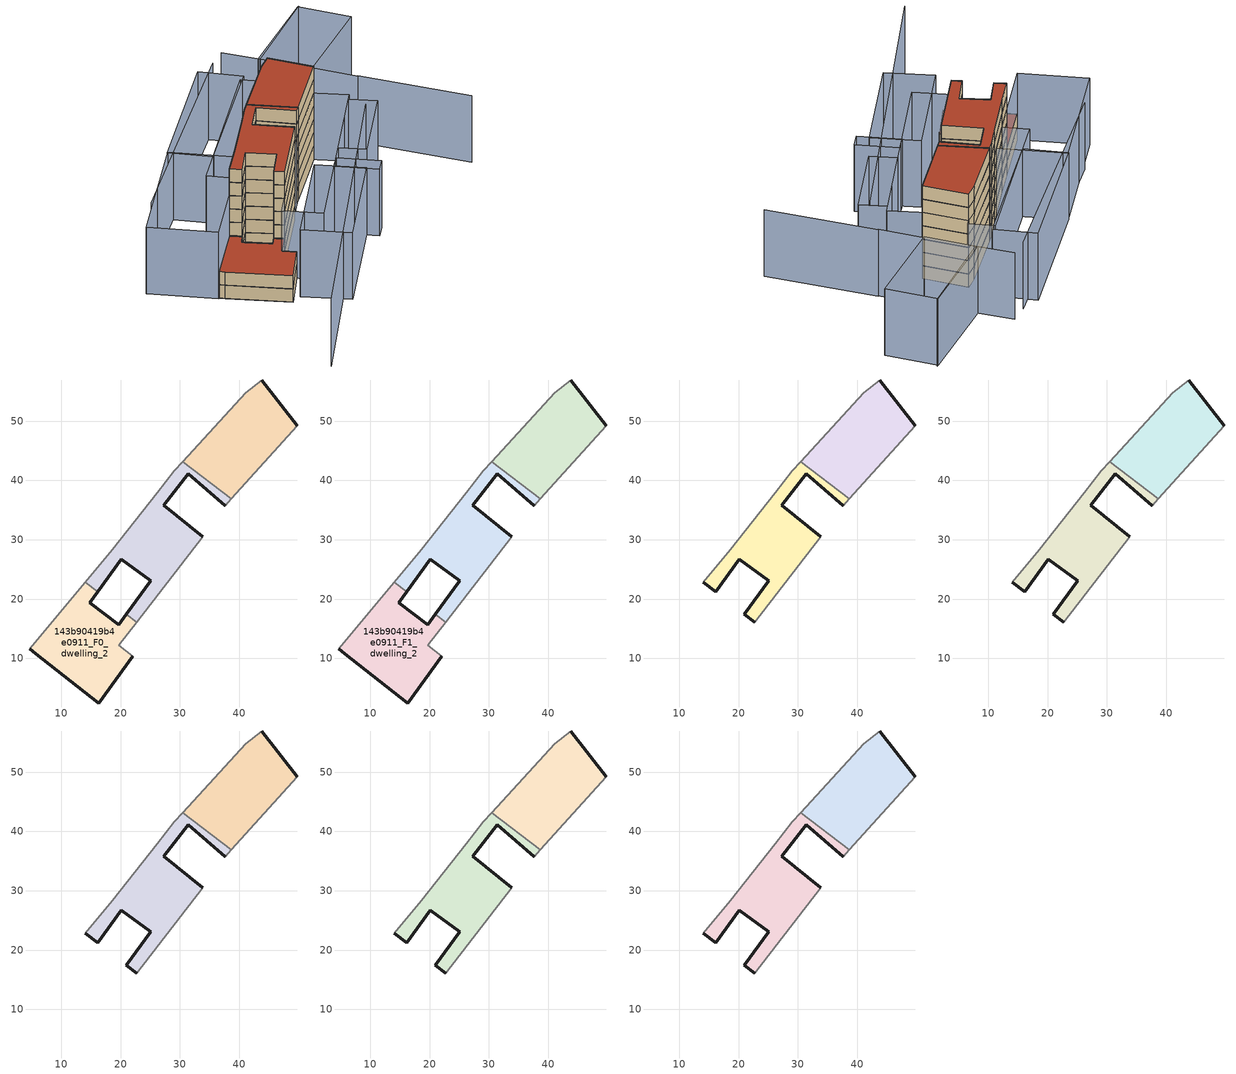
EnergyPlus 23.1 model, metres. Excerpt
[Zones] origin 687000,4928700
143b90419b4e0911_F0_dwelling_0
 floor ground (EU_floor_Construction): 38.62,36.87 49.74,49.22 43.77,56.92 41.08,54.73 30.51,43.18 z0
 wall outside (EU_wall_Construction): 43.77,56.92 49.74,49.22 z0:3
 wall adiabatic (EU_wall_Construction): 49.74,49.22 38.62,36.87 / 30.51,43.18 41.08,54.73 43.77,56.92 z0:3
 wall to 143b90419b4e0911_F0_dwelling_1 (EU_wall_Construction): 38.62,36.87 30.5,43.18 z0:3
143b90419b4e0911_F0_dwelling_1
 floor ground (EU_floor_Construction): 33.89,30.47 27.29,35.8 31.38,41.12 37.6,35.75 38.62,36.87 30.51,43.18 29.05,41.58 26.21,37.88 18.59,28.27 14.04,22.81 16.1,21.21 20.07,26.7 25.11,23.05 20.97,17.42 22.7,16.07 z0
 wall outside (EU_wall_Construction): 37.6,35.75 31.38,41.12 27.29,35.8 33.89,30.47 / 20.97,17.42 25.11,23.05 20.07,26.7 16.1,21.21 z0:3
 wall adiabatic (EU_wall_Construction): 38.62,36.87 37.6,35.75 / 33.89,30.47 22.7,16.07 / 14.04,22.81 18.59,28.27 26.21,37.88 29.05,41.58 30.51,43.18 z0:3
 wall to 143b90419b4e0911_F0_dwelling_2 (EU_wall_Construction): 22.7,16.07 20.97,17.42 / 16.1,21.21 14.04,22.81 z0:3
143b90419b4e0911_F0_dwelling_2
 floor ground (EU_floor_Construction): 16.33,2.47 22.03,10.37 19.72,12.24 22.7,16.07 20.97,17.42 19.7,15.7 14.76,19.35 16.1,21.21 14.04,22.81 4.71,11.59 5.69,10.75 z0
 wall outside (EU_wall_Construction): 16.1,21.21 14.76,19.35 19.7,15.7 20.97,17.42 / 22.03,10.37 16.33,2.47 5.69,10.75 4.71,11.59 z0:3
 wall adiabatic (EU_wall_Construction): 4.71,11.59 14.04,22.81 / 22.7,16.07 19.72,12.24 22.03,10.37 z0:3
143b90419b4e0911_F1_dwelling_0
 floor to 143b90419b4e0911_F0_dwelling_0 (EU_floor_Construction): 38.62,36.87 49.74,49.22 43.76,56.92 41.08,54.73 30.5,43.18 z3
 wall outside (EU_wall_Construction): 43.77,56.92 49.74,49.22 z3:6
 wall adiabatic (EU_wall_Construction): 49.74,49.22 38.62,36.87 / 30.51,43.18 41.08,54.73 43.77,56.92 z3:6
 wall to 143b90419b4e0911_F1_dwelling_1 (EU_wall_Construction): 38.62,36.87 30.5,43.18 z3:6
143b90419b4e0911_F1_dwelling_1
 floor to 143b90419b4e0911_F0_dwelling_1 (EU_floor_Construction): 33.88,30.47 27.28,35.8 31.38,41.12 37.6,35.75 38.62,36.87 30.5,43.18 29.04,41.58 26.21,37.88 18.59,28.27 14.04,22.81 16.1,21.21 20.07,26.7 25.11,23.05 20.97,17.42 22.7,16.07 z3
 wall outside (EU_wall_Construction): 37.6,35.75 31.38,41.12 27.29,35.8 33.89,30.47 / 20.97,17.42 25.11,23.05 20.07,26.7 16.1,21.21 z3:6
 wall adiabatic (EU_wall_Construction): 38.62,36.87 37.6,35.75 / 33.89,30.47 22.7,16.07 / 14.04,22.81 18.59,28.27 26.21,37.88 29.05,41.58 30.51,43.18 z3:6
 wall to 143b90419b4e0911_F1_dwelling_2 (EU_wall_Construction): 22.7,16.07 20.97,17.42 / 16.1,21.21 14.04,22.81 z3:6
143b90419b4e0911_F1_dwelling_2
 floor to 143b90419b4e0911_F0_dwelling_2 (EU_floor_Construction): 16.33,2.47 22.02,10.37 19.72,12.24 22.7,16.07 20.97,17.42 19.7,15.7 14.75,19.35 16.1,21.21 14.04,22.81 4.71,11.59 5.69,10.75 z3
 wall outside (EU_wall_Construction): 16.1,21.21 14.76,19.35 19.7,15.7 20.97,17.42 / 22.03,10.37 16.33,2.47 5.69,10.75 4.71,11.59 z3:6
 wall adiabatic (EU_wall_Construction): 4.71,11.59 14.04,22.81 / 22.7,16.07 19.72,12.24 22.03,10.37 z3:6
 roof outside (EU_roof_Construction): 20.97,17.42 22.7,16.07 19.72,12.24 22.03,10.37 16.33,2.47 5.69,10.75 4.71,11.59 14.04,22.81 16.1,21.21 14.76,19.35 19.7,15.7 z6
143b90419b4e0911_F2_dwelling_0
 floor to 143b90419b4e0911_F1_dwelling_0 (EU_floor_Construction): 38.62,36.87 49.74,49.22 43.76,56.92 41.08,54.73 30.5,43.18 z6
 wall outside (EU_wall_Construction): 43.77,56.92 49.74,49.22 z6:9
 wall adiabatic (EU_wall_Construction): 49.74,49.22 38.62,36.87 / 30.51,43.18 41.08,54.73 43.77,56.92 z6:9
 wall to 143b90419b4e0911_F2_dwelling_1 (EU_wall_Construction): 38.62,36.87 30.5,43.18 z6:9
143b90419b4e0911_F2_dwelling_1
 floor to 143b90419b4e0911_F1_dwelling_1 (EU_floor_Construction): 33.88,30.47 27.28,35.8 31.38,41.12 37.6,35.75 38.62,36.87 30.5,43.18 29.04,41.58 26.21,37.88 18.59,28.27 14.04,22.81 16.1,21.21 20.07,26.7 25.11,23.05 20.97,17.42 22.7,16.07 z6
 wall outside (EU_wall_Construction): 37.6,35.75 31.38,41.12 27.29,35.8 33.89,30.47 / 22.7,16.07 20.97,17.42 25.11,23.05 20.07,26.7 16.1,21.21 14.04,22.81 z6:9
 wall adiabatic (EU_wall_Construction): 38.62,36.87 37.6,35.75 / 33.89,30.47 22.7,16.07 / 14.04,22.81 18.59,28.27 26.21,37.88 29.05,41.58 30.51,43.18 z6:9
143b90419b4e0911_F3_dwelling_0
 floor to 143b90419b4e0911_F2_dwelling_0 (EU_floor_Construction): 38.62,36.87 49.74,49.22 43.76,56.92 41.08,54.73 30.5,43.18 z9
 wall outside (EU_wall_Construction): 43.77,56.92 49.74,49.22 z9:12
 wall adiabatic (EU_wall_Construction): 49.74,49.22 38.62,36.87 / 30.51,43.18 41.08,54.73 43.77,56.92 z9:12
 wall to 143b90419b4e0911_F3_dwelling_1 (EU_wall_Construction): 38.62,36.87 30.5,43.18 z9:12
143b90419b4e0911_F3_dwelling_1
 floor to 143b90419b4e0911_F2_dwelling_1 (EU_floor_Construction): 33.88,30.47 27.28,35.8 31.38,41.12 37.6,35.75 38.62,36.87 30.5,43.18 29.04,41.58 26.21,37.88 18.59,28.27 14.04,22.81 16.1,21.21 20.07,26.7 25.11,23.05 20.97,17.42 22.7,16.07 z9
 wall outside (EU_wall_Construction): 37.6,35.75 31.38,41.12 27.29,35.8 33.89,30.47 / 22.7,16.07 20.97,17.42 25.11,23.05 20.07,26.7 16.1,21.21 14.04,22.81 z9:12
 wall adiabatic (EU_wall_Construction): 38.62,36.87 37.6,35.75 / 33.89,30.47 22.7,16.07 / 14.04,22.81 18.59,28.27 26.21,37.88 29.05,41.58 30.51,43.18 z9:12
143b90419b4e0911_F4_dwelling_0
 floor to 143b90419b4e0911_F3_dwelling_0 (EU_floor_Construction): 38.62,36.87 49.74,49.22 43.76,56.92 41.08,54.73 30.5,43.18 z12
 wall outside (EU_wall_Construction): 43.77,56.92 49.74,49.22 z12:15
 wall adiabatic (EU_wall_Construction): 49.74,49.22 38.62,36.87 / 30.51,43.18 41.08,54.73 43.77,56.92 z12:15
 wall to 143b90419b4e0911_F4_dwelling_1 (EU_wall_Construction): 38.62,36.87 30.5,43.18 z12:15
143b90419b4e0911_F4_dwelling_1
 floor to 143b90419b4e0911_F3_dwelling_1 (EU_floor_Construction): 33.88,30.47 27.28,35.8 31.38,41.12 37.6,35.75 38.62,36.87 30.5,43.18 29.04,41.58 26.21,37.88 18.59,28.27 14.04,22.81 16.1,21.21 20.07,26.7 25.11,23.05 20.97,17.42 22.7,16.07 z12
 wall outside (EU_wall_Construction): 37.6,35.75 31.38,41.12 27.29,35.8 33.89,30.47 / 22.7,16.07 20.97,17.42 25.11,23.05 20.07,26.7 16.1,21.21 14.04,22.81 z12:15
 wall adiabatic (EU_wall_Construction): 38.62,36.87 37.6,35.75 / 33.89,30.47 22.7,16.07 / 14.04,22.81 18.59,28.27 26.21,37.88 29.05,41.58 30.51,43.18 z12:15
143b90419b4e0911_F5_dwelling_0
 floor to 143b90419b4e0911_F4_dwelling_0 (EU_floor_Construction): 38.62,36.87 49.74,49.22 43.76,56.92 41.08,54.73 30.5,43.18 z15
 wall outside (EU_wall_Construction): 43.77,56.92 49.74,49.22 z15:18
 wall adiabatic (EU_wall_Construction): 49.74,49.22 38.62,36.87 / 30.51,43.18 41.08,54.73 43.77,56.92 z15:18
 wall to 143b90419b4e0911_F5_dwelling_1 (EU_wall_Construction): 38.62,36.87 30.5,43.18 z15:18
143b90419b4e0911_F5_dwelling_1
 floor to 143b90419b4e0911_F4_dwelling_1 (EU_floor_Construction): 33.88,30.47 27.28,35.8 31.38,41.12 37.6,35.75 38.62,36.87 30.5,43.18 29.04,41.58 26.21,37.88 18.59,28.27 14.04,22.81 16.1,21.21 20.07,26.7 25.11,23.05 20.97,17.42 22.7,16.07 z15
 wall outside (EU_wall_Construction): 37.6,35.75 31.38,41.12 27.29,35.8 33.89,30.47 / 22.7,16.07 20.97,17.42 25.11,23.05 20.07,26.7 16.1,21.21 14.04,22.81 z15:18
 wall adiabatic (EU_wall_Construction): 38.62,36.87 37.6,35.75 / 33.89,30.47 22.7,16.07 / 14.04,22.81 18.59,28.27 26.21,37.88 29.05,41.58 30.51,43.18 z15:18
143b90419b4e0911_F6_dwelling_0
 floor to 143b90419b4e0911_F5_dwelling_0 (EU_floor_Construction): 38.62,36.87 49.74,49.22 43.76,56.92 41.08,54.73 30.5,43.18 z18
 wall outside (EU_wall_Construction): 43.77,56.92 49.74,49.22 z18:21
 wall adiabatic (EU_wall_Construction): 49.74,49.22 38.62,36.87 / 30.51,43.18 41.08,54.73 43.77,56.92 z18:21
 wall to 143b90419b4e0911_F6_dwelling_1 (EU_wall_Construction): 38.62,36.87 30.5,43.18 z18:21
 roof outside (EU_roof_Construction): 43.77,56.92 49.74,49.22 38.62,36.87 30.51,43.18 41.08,54.73 z21
143b90419b4e0911_F6_dwelling_1
 floor to 143b90419b4e0911_F5_dwelling_1 (EU_floor_Construction): 33.88,30.47 27.28,35.8 31.38,41.12 37.6,35.75 38.62,36.87 30.5,43.18 29.04,41.58 26.21,37.88 18.59,28.27 14.04,22.81 16.1,21.21 20.07,26.7 25.11,23.05 20.97,17.42 22.7,16.07 z18
 wall outside (EU_wall_Construction): 37.6,35.75 31.38,41.12 27.29,35.8 33.89,30.47 / 22.7,16.07 20.97,17.42 25.11,23.05 20.07,26.7 16.1,21.21 14.04,22.81 z18:21
 wall adiabatic (EU_wall_Construction): 38.62,36.87 37.6,35.75 / 33.89,30.47 22.7,16.07 / 14.04,22.81 18.59,28.27 26.21,37.88 29.05,41.58 30.51,43.18 z18:21
 roof outside (EU_roof_Construction): 38.62,36.87 37.6,35.75 31.38,41.12 27.29,35.8 33.89,30.47 22.7,16.07 20.97,17.42 25.11,23.05 20.07,26.7 16.1,21.21 14.04,22.81 18.59,28.27 26.21,37.88 29.05,41.58 30.51,43.18 z21
shading: 9.33,-23.23 56.05,40.04 / 75.67,32.12 60.78,50.6 / 39.01,69.76 -0.54,28.36 / 60.66,50.51 54.77,58.09 / 65.55,80.52 47.82,66.25 / 47.82,66.25 42.75,72.55 / 18.7,3.76 34.74,24.57 / 34.74,24.57 42.98,18.22 / 42.98,18.22 26.94,-2.59 / 26.94,-2.59 18.7,3.76 / -6.47,20.56 12.88,44.02 / 12.88,44.02 24,34.84 / 24,34.84 4.66,11.38 / 4.66,11.38 -6.47,20.56 / 44.78,16.37 37.69,22.07 / 37.69,22.07 39.88,24.79 / 39.88,24.79 46.97,19.09 / 46.97,19.09 44.78,16.37 / 55.3,44.97 26.29,7.08 / 26.29,7.08 19.59,12.21 / 19.59,12.21 48.6,50.1 / 48.6,50.1 55.3,44.97 / 42.34,28.04 54.18,43.51 / 54.18,43.51 58.81,39.97 / 58.81,39.97 46.96,24.5 / 46.96,24.5 42.34,28.04 / 44.45,57.7 18.51,28.19 / 18.51,28.19 14.31,31.88 / 14.31,31.88 40.25,61.39 / 40.25,61.39 44.45,57.7 / 41.53,62.21 19.47,37.75 / 19.47,37.75 12.68,43.87 / 12.68,43.87 34.73,68.34 / 34.73,68.34 41.53,62.21 / 72.08,71.53 54.52,57.76 / 54.52,57.76 47.59,66.61 / 47.59,66.61 65.14,80.37 / 65.14,80.37 72.08,71.53 z0:15
[Building]
EU S2 Campaign: North Axis=0; Terrain=City; Solar Distribution=FullExterior
[Site:Location]
Bologna: Latitude=44.5; Longitude=11.25; Time Zone=1; Elevation=37
[SizingPeriod:WeatherFileDays]
AnnualSizingPeriod: Begin Month=1; Begin Day of Month=1; End Month=12; End Day of Month=31; Day of Week for Start Day=Monday; Use Weather File Daylight Saving Period=No; Use Weather File Rain and Snow Indicators=No
[MATERIAL]
EU_InternalMass_Material: Roughness=MediumRough; Thickness=0.1; Conductivity=1; Density=1800; Specific Heat=900; Thermal Absorptance=0.9; Solar Absorptance=0.7; Visible Absorptance=0.7
[MATERIAL:NOMASS] Roughness=MediumRough; Thermal Absorptance=0.9; Solar Absorptance=0.7; Visible Absorptance=0.7
Name | Thermal Resistance
EU_wall_NoMass | 0.905828
EU_roof_NoMass | 0.37593
EU_floor_NoMass | 0.67114
[CONSTRUCTION]
EU_wall_Construction: EU_wall_NoMass
EU_roof_Construction: EU_roof_NoMass
EU_floor_Construction: EU_floor_NoMass
EU_InternalMass_Construction: EU_InternalMass_Material
[ZONE] Type=1; Multiplier=1; Ceiling Height=autocalculate; Floor Area=autocalculate; Part of Total Floor Area=Yes
Name | Volume
143b90419b4e0911_F0_dwelling_0 | 543.827
143b90419b4e0911_F1_dwelling_0; 143b90419b4e0911_F2_dwelling_0; 143b90419b4e0911_F3_dwelling_0; 143b90419b4e0911_F4_dwelling_0; 143b90419b4e0911_F5_dwelling_0; 143b90419b4e0911_F6_dwelling_0 | 543.826
143b90419b4e0911_F0_dwelling_1; 143b90419b4e0911_F1_dwelling_1; 143b90419b4e0911_F2_dwelling_1; 143b90419b4e0911_F3_dwelling_1; 143b90419b4e0911_F4_dwelling_1; 143b90419b4e0911_F5_dwelling_1; 143b90419b4e0911_F6_dwelling_1 | 543.877
143b90419b4e0911_F0_dwelling_2 | 543.861
143b90419b4e0911_F1_dwelling_2 | 543.863
[INTERNALMASS] Construction=EU_InternalMass_Construction
Name | Zone or ZoneList | Surface Area
143b90419b4e0911_F0_dwelling_0_EU_InternalMass | 143b90419b4e0911_F0_dwelling_0 | 181.275
143b90419b4e0911_F0_dwelling_1_EU_InternalMass | 143b90419b4e0911_F0_dwelling_1 | 181.292
143b90419b4e0911_F0_dwelling_2_EU_InternalMass | 143b90419b4e0911_F0_dwelling_2 | 181.287
143b90419b4e0911_F1_dwelling_0_EU_InternalMass | 143b90419b4e0911_F1_dwelling_0 | 181.275
143b90419b4e0911_F1_dwelling_1_EU_InternalMass | 143b90419b4e0911_F1_dwelling_1 | 181.292
143b90419b4e0911_F1_dwelling_2_EU_InternalMass | 143b90419b4e0911_F1_dwelling_2 | 181.287
143b90419b4e0911_F2_dwelling_0_EU_InternalMass | 143b90419b4e0911_F2_dwelling_0 | 257.853
143b90419b4e0911_F2_dwelling_1_EU_InternalMass | 143b90419b4e0911_F2_dwelling_1 | 286.006
143b90419b4e0911_F3_dwelling_0_EU_InternalMass | 143b90419b4e0911_F3_dwelling_0 | 257.853
143b90419b4e0911_F3_dwelling_1_EU_InternalMass | 143b90419b4e0911_F3_dwelling_1 | 286.006
143b90419b4e0911_F4_dwelling_0_EU_InternalMass | 143b90419b4e0911_F4_dwelling_0 | 257.853
143b90419b4e0911_F4_dwelling_1_EU_InternalMass | 143b90419b4e0911_F4_dwelling_1 | 286.006
143b90419b4e0911_F5_dwelling_0_EU_InternalMass | 143b90419b4e0911_F5_dwelling_0 | 257.853
143b90419b4e0911_F5_dwelling_1_EU_InternalMass | 143b90419b4e0911_F5_dwelling_1 | 286.006
143b90419b4e0911_F6_dwelling_0_EU_InternalMass | 143b90419b4e0911_F6_dwelling_0 | 257.853
143b90419b4e0911_F6_dwelling_1_EU_InternalMass | 143b90419b4e0911_F6_dwelling_1 | 286.006
[OTHEREQUIPMENT] Fuel Type=Electricity; Design Level Calculation Method=Watts/Area; Power per Zone Floor Area=1; Fraction Latent=0; Fraction Radiant=0; Fraction Lost=0; Carbon Dioxide Generation Rate=0; EndUse Subcategory=EU_Step8_InternalGains
Name | Zone or ZoneList or Space or SpaceList | Schedule
EU_Step8_InternalGain_143b90419b4e0911_F0_dwelling_0_f000 | 143b90419b4e0911_F0_dwelling_0 | EU_Step8_GainSchedule_143b90419b4e0911_F0_dwelling_0_f000
EU_Step8_InternalGain_143b90419b4e0911_F0_dwelling_1_f000 | 143b90419b4e0911_F0_dwelling_1 | EU_Step8_GainSchedule_143b90419b4e0911_F0_dwelling_1_f000
EU_Step8_InternalGain_143b90419b4e0911_F0_dwelling_2_f000 | 143b90419b4e0911_F0_dwelling_2 | EU_Step8_GainSchedule_143b90419b4e0911_F0_dwelling_2_f000
EU_Step8_InternalGain_143b90419b4e0911_F1_dwelling_0_f000 | 143b90419b4e0911_F1_dwelling_0 | EU_Step8_GainSchedule_143b90419b4e0911_F1_dwelling_0_f000
EU_Step8_InternalGain_143b90419b4e0911_F1_dwelling_1_f000 | 143b90419b4e0911_F1_dwelling_1 | EU_Step8_GainSchedule_143b90419b4e0911_F1_dwelling_1_f000
EU_Step8_InternalGain_143b90419b4e0911_F1_dwelling_2_f000 | 143b90419b4e0911_F1_dwelling_2 | EU_Step8_GainSchedule_143b90419b4e0911_F1_dwelling_2_f000
EU_Step8_InternalGain_143b90419b4e0911_F2_dwelling_0_f000 | 143b90419b4e0911_F2_dwelling_0 | EU_Step8_GainSchedule_143b90419b4e0911_F2_dwelling_0_f000
EU_Step8_InternalGain_143b90419b4e0911_F2_dwelling_1_f000 | 143b90419b4e0911_F2_dwelling_1 | EU_Step8_GainSchedule_143b90419b4e0911_F2_dwelling_1_f000
EU_Step8_InternalGain_143b90419b4e0911_F3_dwelling_0_f000 | 143b90419b4e0911_F3_dwelling_0 | EU_Step8_GainSchedule_143b90419b4e0911_F3_dwelling_0_f000
EU_Step8_InternalGain_143b90419b4e0911_F3_dwelling_1_f000 | 143b90419b4e0911_F3_dwelling_1 | EU_Step8_GainSchedule_143b90419b4e0911_F3_dwelling_1_f000
EU_Step8_InternalGain_143b90419b4e0911_F4_dwelling_0_f000 | 143b90419b4e0911_F4_dwelling_0 | EU_Step8_GainSchedule_143b90419b4e0911_F4_dwelling_0_f000
EU_Step8_InternalGain_143b90419b4e0911_F4_dwelling_1_f000 | 143b90419b4e0911_F4_dwelling_1 | EU_Step8_GainSchedule_143b90419b4e0911_F4_dwelling_1_f000
EU_Step8_InternalGain_143b90419b4e0911_F5_dwelling_0_f000 | 143b90419b4e0911_F5_dwelling_0 | EU_Step8_GainSchedule_143b90419b4e0911_F5_dwelling_0_f000
EU_Step8_InternalGain_143b90419b4e0911_F5_dwelling_1_f000 | 143b90419b4e0911_F5_dwelling_1 | EU_Step8_GainSchedule_143b90419b4e0911_F5_dwelling_1_f000
EU_Step8_InternalGain_143b90419b4e0911_F6_dwelling_0_f000 | 143b90419b4e0911_F6_dwelling_0 | EU_Step8_GainSchedule_143b90419b4e0911_F6_dwelling_0_f000
EU_Step8_InternalGain_143b90419b4e0911_F6_dwelling_1_f000 | 143b90419b4e0911_F6_dwelling_1 | EU_Step8_GainSchedule_143b90419b4e0911_F6_dwelling_1_f000
[ZONEVENTILATION:DESIGNFLOWRATE] Schedule=EU_AlwaysOn; Design Flow Rate Calculation Method=AirChanges/Hour; Air Changes per Hour=0.73129; Ventilation Type=Natural; Fan Pressure Rise=0; Fan Total Efficiency=1; Constant Term Coefficient=1; Temperature Term Coefficient=0; Velocity Term Coefficient=0; Velocity Squared Term Coefficient=0; Minimum Indoor Temperature=-100; Maximum Indoor Temperature=100; Delta Temperature=-100; Minimum Outdoor Temperature=-100; Maximum Outdoor Temperature=100; Maximum Wind Speed=40
Name | Zone or ZoneList or Space or SpaceList
EU_ConstantAir_143b90419b4e0911_F0_dwelling_0 | 143b90419b4e0911_F0_dwelling_0
EU_ConstantAir_143b90419b4e0911_F0_dwelling_1 | 143b90419b4e0911_F0_dwelling_1
EU_ConstantAir_143b90419b4e0911_F0_dwelling_2 | 143b90419b4e0911_F0_dwelling_2
EU_ConstantAir_143b90419b4e0911_F1_dwelling_0 | 143b90419b4e0911_F1_dwelling_0
EU_ConstantAir_143b90419b4e0911_F1_dwelling_1 | 143b90419b4e0911_F1_dwelling_1
EU_ConstantAir_143b90419b4e0911_F1_dwelling_2 | 143b90419b4e0911_F1_dwelling_2
EU_ConstantAir_143b90419b4e0911_F2_dwelling_0 | 143b90419b4e0911_F2_dwelling_0
EU_ConstantAir_143b90419b4e0911_F2_dwelling_1 | 143b90419b4e0911_F2_dwelling_1
EU_ConstantAir_143b90419b4e0911_F3_dwelling_0 | 143b90419b4e0911_F3_dwelling_0
EU_ConstantAir_143b90419b4e0911_F3_dwelling_1 | 143b90419b4e0911_F3_dwelling_1
EU_ConstantAir_143b90419b4e0911_F4_dwelling_0 | 143b90419b4e0911_F4_dwelling_0
EU_ConstantAir_143b90419b4e0911_F4_dwelling_1 | 143b90419b4e0911_F4_dwelling_1
EU_ConstantAir_143b90419b4e0911_F5_dwelling_0 | 143b90419b4e0911_F5_dwelling_0
EU_ConstantAir_143b90419b4e0911_F5_dwelling_1 | 143b90419b4e0911_F5_dwelling_1
EU_ConstantAir_143b90419b4e0911_F6_dwelling_0 | 143b90419b4e0911_F6_dwelling_0
EU_ConstantAir_143b90419b4e0911_F6_dwelling_1 | 143b90419b4e0911_F6_dwelling_1
[SIZING:ZONE] Zone Cooling Design Supply Air Temperature Input Method=SupplyAirTemperature; Zone Cooling Design Supply Air Temperature=13; Zone Heating Design Supply Air Temperature Input Method=SupplyAirTemperature; Zone Heating Design Supply Air Temperature=50; Zone Cooling Design Supply Air Humidity Ratio=0.008; Zone Heating Design Supply Air Humidity Ratio=0.008; Cooling Design Air Flow Method=DesignDay; Cooling Design Air Flow Rate=0; Cooling Minimum Air Flow per Zone Floor Area=0.000762; Cooling Minimum Air Flow=0; Cooling Minimum Air Flow Fraction=0.2; Heating Design Air Flow Method=DesignDay; Heating Design Air Flow Rate=0; Heating Maximum Air Flow per Zone Floor Area=0.002032; Heating Maximum Air Flow=0.141576; Heating Maximum Air Flow Fraction=0.3; Account for Dedicated Outdoor Air System=No; Dedicated Outdoor Air System Control Strategy=NeutralSupplyAir; Dedicated Outdoor Air Low Setpoint Temperature for Design=autosize; Dedicated Outdoor Air High Setpoint Temperature for Design=autosize; Zone Load Sizing Method=Sensible Load Only No Latent Load; Zone Latent Cooling Design Supply Air Humidity Ratio Input Method=HumidityRatioDifference; Zone Cooling Design Supply Air Humidity Ratio Difference=0.005; Zone Latent Heating Design Supply Air Humidity Ratio Input Method=HumidityRatioDifference; Zone Humidification Design Supply Air Humidity Ratio Difference=0.005
143b90419b4e0911_F0_dwelling_0; 143b90419b4e0911_F0_dwelling_1; 143b90419b4e0911_F0_dwelling_2; 143b90419b4e0911_F1_dwelling_0; 143b90419b4e0911_F1_dwelling_1; 143b90419b4e0911_F1_dwelling_2; 143b90419b4e0911_F2_dwelling_0; 143b90419b4e0911_F2_dwelling_1; 143b90419b4e0911_F3_dwelling_0; 143b90419b4e0911_F3_dwelling_1; 143b90419b4e0911_F4_dwelling_0; 143b90419b4e0911_F4_dwelling_1; 143b90419b4e0911_F5_dwelling_0; 143b90419b4e0911_F5_dwelling_1; 143b90419b4e0911_F6_dwelling_0; 143b90419b4e0911_F6_dwelling_1
[ThermostatSetpoint:DualSetpoint] Heating Setpoint Temperature Schedule=HVACTemplate-Always 20; Cooling Setpoint Temperature Schedule=HVACTemplate-Always 50
EU_HeatOnly_143b90419b4e0911_F0_dwelling_0 Dual SP Control; EU_HeatOnly_143b90419b4e0911_F0_dwelling_1 Dual SP Control; EU_HeatOnly_143b90419b4e0911_F0_dwelling_2 Dual SP Control; EU_HeatOnly_143b90419b4e0911_F1_dwelling_0 Dual SP Control; EU_HeatOnly_143b90419b4e0911_F1_dwelling_1 Dual SP Control; EU_HeatOnly_143b90419b4e0911_F1_dwelling_2 Dual SP Control; EU_HeatOnly_143b90419b4e0911_F2_dwelling_0 Dual SP Control; EU_HeatOnly_143b90419b4e0911_F2_dwelling_1 Dual SP Control; EU_HeatOnly_143b90419b4e0911_F3_dwelling_0 Dual SP Control; EU_HeatOnly_143b90419b4e0911_F3_dwelling_1 Dual SP Control; EU_HeatOnly_143b90419b4e0911_F4_dwelling_0 Dual SP Control; EU_HeatOnly_143b90419b4e0911_F4_dwelling_1 Dual SP Control; EU_HeatOnly_143b90419b4e0911_F5_dwelling_0 Dual SP Control; EU_HeatOnly_143b90419b4e0911_F5_dwelling_1 Dual SP Control; EU_HeatOnly_143b90419b4e0911_F6_dwelling_0 Dual SP Control; EU_HeatOnly_143b90419b4e0911_F6_dwelling_1 Dual SP Control
[ZoneControl:Thermostat] Control Type Schedule=HVACTemplate-Always 4
Name | Zone or ZoneList | Control
143b90419b4e0911_F0_dwelling_0 Thermostat | 143b90419b4e0911_F0_dwelling_0 | EU_HeatOnly_143b90419b4e0911_F0_dwelling_0 Dual SP Control
143b90419b4e0911_F0_dwelling_1 Thermostat | 143b90419b4e0911_F0_dwelling_1 | EU_HeatOnly_143b90419b4e0911_F0_dwelling_1 Dual SP Control
143b90419b4e0911_F0_dwelling_2 Thermostat | 143b90419b4e0911_F0_dwelling_2 | EU_HeatOnly_143b90419b4e0911_F0_dwelling_2 Dual SP Control
143b90419b4e0911_F1_dwelling_0 Thermostat | 143b90419b4e0911_F1_dwelling_0 | EU_HeatOnly_143b90419b4e0911_F1_dwelling_0 Dual SP Control
143b90419b4e0911_F1_dwelling_1 Thermostat | 143b90419b4e0911_F1_dwelling_1 | EU_HeatOnly_143b90419b4e0911_F1_dwelling_1 Dual SP Control
143b90419b4e0911_F1_dwelling_2 Thermostat | 143b90419b4e0911_F1_dwelling_2 | EU_HeatOnly_143b90419b4e0911_F1_dwelling_2 Dual SP Control
143b90419b4e0911_F2_dwelling_0 Thermostat | 143b90419b4e0911_F2_dwelling_0 | EU_HeatOnly_143b90419b4e0911_F2_dwelling_0 Dual SP Control
143b90419b4e0911_F2_dwelling_1 Thermostat | 143b90419b4e0911_F2_dwelling_1 | EU_HeatOnly_143b90419b4e0911_F2_dwelling_1 Dual SP Control
143b90419b4e0911_F3_dwelling_0 Thermostat | 143b90419b4e0911_F3_dwelling_0 | EU_HeatOnly_143b90419b4e0911_F3_dwelling_0 Dual SP Control
143b90419b4e0911_F3_dwelling_1 Thermostat | 143b90419b4e0911_F3_dwelling_1 | EU_HeatOnly_143b90419b4e0911_F3_dwelling_1 Dual SP Control
143b90419b4e0911_F4_dwelling_0 Thermostat | 143b90419b4e0911_F4_dwelling_0 | EU_HeatOnly_143b90419b4e0911_F4_dwelling_0 Dual SP Control
143b90419b4e0911_F4_dwelling_1 Thermostat | 143b90419b4e0911_F4_dwelling_1 | EU_HeatOnly_143b90419b4e0911_F4_dwelling_1 Dual SP Control
143b90419b4e0911_F5_dwelling_0 Thermostat | 143b90419b4e0911_F5_dwelling_0 | EU_HeatOnly_143b90419b4e0911_F5_dwelling_0 Dual SP Control
143b90419b4e0911_F5_dwelling_1 Thermostat | 143b90419b4e0911_F5_dwelling_1 | EU_HeatOnly_143b90419b4e0911_F5_dwelling_1 Dual SP Control
143b90419b4e0911_F6_dwelling_0 Thermostat | 143b90419b4e0911_F6_dwelling_0 | EU_HeatOnly_143b90419b4e0911_F6_dwelling_0 Dual SP Control
143b90419b4e0911_F6_dwelling_1 Thermostat | 143b90419b4e0911_F6_dwelling_1 | EU_HeatOnly_143b90419b4e0911_F6_dwelling_1 Dual SP Control
[Zone equipment]
143b90419b4e0911_F0_dwelling_0: 143b90419b4e0911_F0_dwelling_0 Ideal Loads Air System
143b90419b4e0911_F0_dwelling_1: 143b90419b4e0911_F0_dwelling_1 Ideal Loads Air System
143b90419b4e0911_F0_dwelling_2: 143b90419b4e0911_F0_dwelling_2 Ideal Loads Air System
143b90419b4e0911_F1_dwelling_0: 143b90419b4e0911_F1_dwelling_0 Ideal Loads Air System
143b90419b4e0911_F1_dwelling_1: 143b90419b4e0911_F1_dwelling_1 Ideal Loads Air System
143b90419b4e0911_F1_dwelling_2: 143b90419b4e0911_F1_dwelling_2 Ideal Loads Air System
143b90419b4e0911_F2_dwelling_0: 143b90419b4e0911_F2_dwelling_0 Ideal Loads Air System
143b90419b4e0911_F2_dwelling_1: 143b90419b4e0911_F2_dwelling_1 Ideal Loads Air System
143b90419b4e0911_F3_dwelling_0: 143b90419b4e0911_F3_dwelling_0 Ideal Loads Air System
143b90419b4e0911_F3_dwelling_1: 143b90419b4e0911_F3_dwelling_1 Ideal Loads Air System
143b90419b4e0911_F4_dwelling_0: 143b90419b4e0911_F4_dwelling_0 Ideal Loads Air System
143b90419b4e0911_F4_dwelling_1: 143b90419b4e0911_F4_dwelling_1 Ideal Loads Air System
143b90419b4e0911_F5_dwelling_0: 143b90419b4e0911_F5_dwelling_0 Ideal Loads Air System
143b90419b4e0911_F5_dwelling_1: 143b90419b4e0911_F5_dwelling_1 Ideal Loads Air System
143b90419b4e0911_F6_dwelling_0: 143b90419b4e0911_F6_dwelling_0 Ideal Loads Air System
143b90419b4e0911_F6_dwelling_1: 143b90419b4e0911_F6_dwelling_1 Ideal Loads Air System
[ZoneHVAC:IdealLoadsAirSystem] Availability Schedule=EU_AlwaysOn; Maximum Heating Supply Air Temperature [C]=50; Minimum Cooling Supply Air Temperature [C]=13; Maximum Heating Supply Air Humidity Ratio [kg-H20/kg-air]=0.0156; Minimum Cooling Supply Air Humidity Ratio [kg-H20/kg-air]=0.0077; Heating Limit=NoLimit; Cooling Limit=NoLimit; Heating Availability Schedule=EU_AlwaysOn; Cooling Availability Schedule=EU_CoolingOff; Dehumidification Control Type=ConstantSensibleHeatRatio; Cooling Sensible Heat Ratio=0.7; Humidification Control Type=None; Demand Controlled Ventilation Type=None; Outdoor Air Economizer Type=NoEconomizer; Heat Recovery Type=None; Sensible Heat Recovery Effectiveness=0.7; Latent Heat Recovery Effectiveness=0.65
143b90419b4e0911_F0_dwelling_0 Ideal Loads Air System; 143b90419b4e0911_F0_dwelling_1 Ideal Loads Air System; 143b90419b4e0911_F0_dwelling_2 Ideal Loads Air System; 143b90419b4e0911_F1_dwelling_0 Ideal Loads Air System; 143b90419b4e0911_F1_dwelling_1 Ideal Loads Air System; 143b90419b4e0911_F1_dwelling_2 Ideal Loads Air System; 143b90419b4e0911_F2_dwelling_0 Ideal Loads Air System; 143b90419b4e0911_F2_dwelling_1 Ideal Loads Air System; 143b90419b4e0911_F3_dwelling_0 Ideal Loads Air System; 143b90419b4e0911_F3_dwelling_1 Ideal Loads Air System; 143b90419b4e0911_F4_dwelling_0 Ideal Loads Air System; 143b90419b4e0911_F4_dwelling_1 Ideal Loads Air System; 143b90419b4e0911_F5_dwelling_0 Ideal Loads Air System; 143b90419b4e0911_F5_dwelling_1 Ideal Loads Air System; 143b90419b4e0911_F6_dwelling_0 Ideal Loads Air System; 143b90419b4e0911_F6_dwelling_1 Ideal Loads Air System
[SCHEDULE:CONSTANT]
Name | Hourly Value
EU_AlwaysOn | 1
EU_CoolingOff | 0
[SCHEDULE:FILE] Column Number=1; Rows to Skip at Top=0; Number of Hours of Data=8760; Column Separator=Comma; Interpolate to Timestep=No; Minutes per Item=60; Adjust Schedule for Daylight Savings=Yes
Name | File
EU_Step8_GainSchedule_143b90419b4e0911_F0_dwelling_0_f000 | ../../schedules/143b90419b4e0911/143b90419b4e0911_F0_dwelling_0_f000_gain.csv
EU_Step8_GainSchedule_143b90419b4e0911_F0_dwelling_1_f000 | ../../schedules/143b90419b4e0911/143b90419b4e0911_F0_dwelling_1_f000_gain.csv
EU_Step8_GainSchedule_143b90419b4e0911_F0_dwelling_2_f000 | ../../schedules/143b90419b4e0911/143b90419b4e0911_F0_dwelling_2_f000_gain.csv
EU_Step8_GainSchedule_143b90419b4e0911_F1_dwelling_0_f000 | ../../schedules/143b90419b4e0911/143b90419b4e0911_F1_dwelling_0_f000_gain.csv
EU_Step8_GainSchedule_143b90419b4e0911_F1_dwelling_1_f000 | ../../schedules/143b90419b4e0911/143b90419b4e0911_F1_dwelling_1_f000_gain.csv
EU_Step8_GainSchedule_143b90419b4e0911_F1_dwelling_2_f000 | ../../schedules/143b90419b4e0911/143b90419b4e0911_F1_dwelling_2_f000_gain.csv
EU_Step8_GainSchedule_143b90419b4e0911_F2_dwelling_0_f000 | ../../schedules/143b90419b4e0911/143b90419b4e0911_F2_dwelling_0_f000_gain.csv
EU_Step8_GainSchedule_143b90419b4e0911_F2_dwelling_1_f000 | ../../schedules/143b90419b4e0911/143b90419b4e0911_F2_dwelling_1_f000_gain.csv
EU_Step8_GainSchedule_143b90419b4e0911_F3_dwelling_0_f000 | ../../schedules/143b90419b4e0911/143b90419b4e0911_F3_dwelling_0_f000_gain.csv
EU_Step8_GainSchedule_143b90419b4e0911_F3_dwelling_1_f000 | ../../schedules/143b90419b4e0911/143b90419b4e0911_F3_dwelling_1_f000_gain.csv
EU_Step8_GainSchedule_143b90419b4e0911_F4_dwelling_0_f000 | ../../schedules/143b90419b4e0911/143b90419b4e0911_F4_dwelling_0_f000_gain.csv
EU_Step8_GainSchedule_143b90419b4e0911_F4_dwelling_1_f000 | ../../schedules/143b90419b4e0911/143b90419b4e0911_F4_dwelling_1_f000_gain.csv
EU_Step8_GainSchedule_143b90419b4e0911_F5_dwelling_0_f000 | ../../schedules/143b90419b4e0911/143b90419b4e0911_F5_dwelling_0_f000_gain.csv
EU_Step8_GainSchedule_143b90419b4e0911_F5_dwelling_1_f000 | ../../schedules/143b90419b4e0911/143b90419b4e0911_F5_dwelling_1_f000_gain.csv
EU_Step8_GainSchedule_143b90419b4e0911_F6_dwelling_0_f000 | ../../schedules/143b90419b4e0911/143b90419b4e0911_F6_dwelling_0_f000_gain.csv
EU_Step8_GainSchedule_143b90419b4e0911_F6_dwelling_1_f000 | ../../schedules/143b90419b4e0911/143b90419b4e0911_F6_dwelling_1_f000_gain.csv
[Schedule:Compact]
HVACTemplate-Always 20: Through: 12/31, For: AllDays, Until: 24:00, 20
HVACTemplate-Always 50: Through: 12/31, For: AllDays, Until: 24:00, 50
HVACTemplate-Always 4: Through: 12/31, For: AllDays, Until: 24:00, 4
